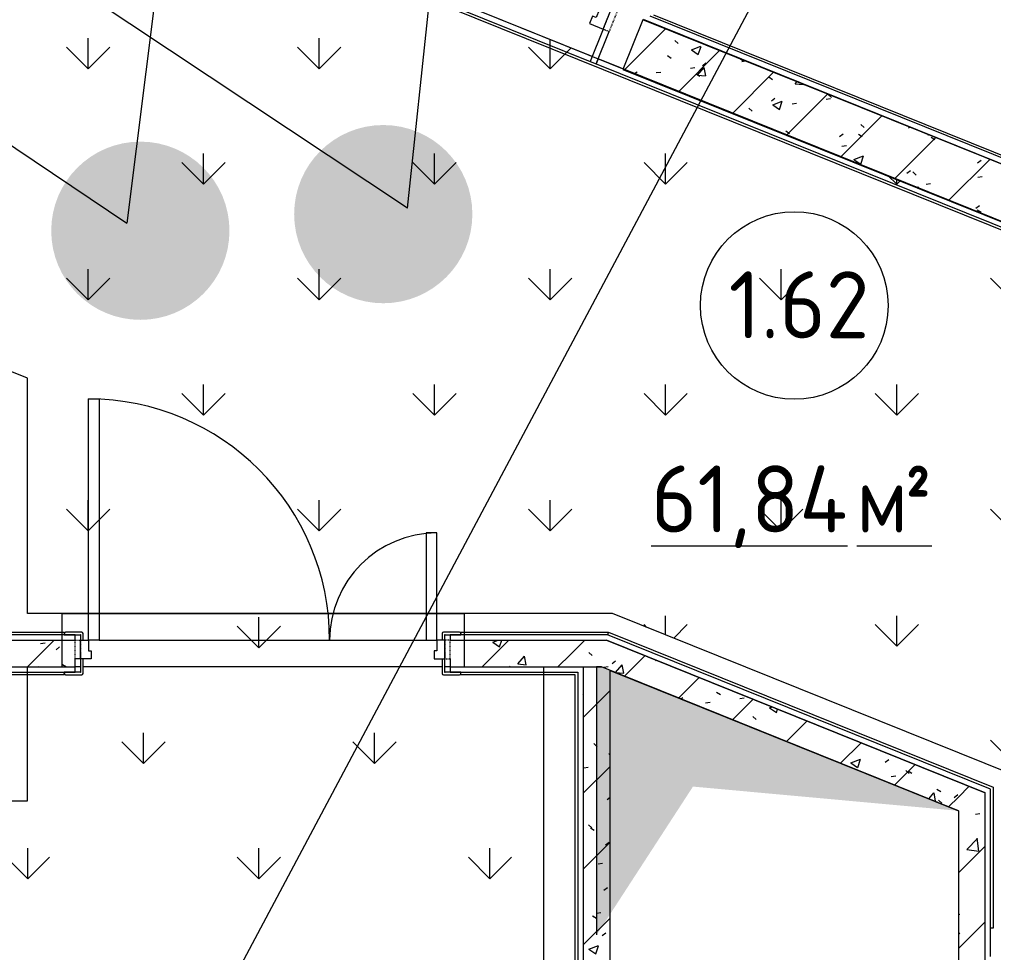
# Model space of a CAD drawing. Header units: millimetres. Extents: x -584918 to 2941280, y 3000189 to 4229862.
# Drawn here: x 202829 to 206463, y 3657565 to 3661047 of the extents above; entities that cross this region are included whole.
import ezdxf

# ---------------------------------------------------------------- set-up
doc = ezdxf.new("R2010")
doc.units = ezdxf.units.MM
doc.linetypes.add('ASVP_Невидимые', pattern=[5, 3, -2])
for name, color, linetype, lineweight in [('Двери', 7, 'Continuous', 0), ('Линии', 7, 'Continuous', 0), ('Марки помещений', 7, 'Continuous', 0), ('Обобщенные модели', 7, 'Continuous', 0), ('Перекрытие', 7, 'Continuous', 0), ('Стены внутренние', 7, 'Continuous', 0), ('Стены несущие', 7, 'Continuous', 0), ('Стены отделка', 7, 'Continuous', 0), ('Узлы', 7, 'Continuous', 0), ('экспертиза ДУ', 1, 'Continuous', 0), ('экспертиза ДУ пояснения', 6, 'Continuous', 0), ('экспертиза условные обозначения', 1, 'Continuous', 0)]:
    doc.layers.add(name, color=color, linetype=linetype, lineweight=lineweight)
doc.styles.add('GOST Common_2', font='', dxfattribs={"height": 500})
doc.styles.add('GOST Common_3', font='', dxfattribs={"width": 0.9, "height": 500})
doc.styles.get('GOST Common_2').set_extended_font_data('GOST Common')
doc.styles.get('GOST Common_3').set_extended_font_data('GOST Common')
pattern_1 = [(45, (192051.36, 3643581.32), (-141.4214, 141.4214), [])]
pattern_2 = [(50, (192051.36, 3643581.32), (364.368, -31.8783), [38.1, -419.1]), (355, (192051.36, 3643581.3), (-70.486, 382.1133), [30.48, -335.28]), (100.451, (192081.73, 3643578.66), (293.885, 350.2334), [32.38, -356.18]), (46.184, (192051.36, 3643682.9), (542.1585, -84.086), [57.15, -628.65]), (96.636, (192096.54, 3643675.9), (474.805, 494.855), [48.57, -534.27]), (351.184, (192051.36, 3643682.9), (474.81, 494.85), [45.72, -502.92]), (21, (192102.16, 3643657.52), (303.2285, -204.5305), [38.1, -419.1]), (326, (192102.16, 3643657.5), (123.604, 368.376), [30.48, -335.28]), (71.451, (192127.43, 3643640.47), (426.834, 163.8427), [32.38, -356.18]), (37.5, (192051.36, 3643581.32), (6.17665, 169.11015), [16.764, -314.452, 16.764, -323.596, -336.55]), (37.5, (192051.36, 3643581.32), (6.17665, 169.11015), [-671.576, 16.764, -319.786]), (7.5, (192051.36, 3643581.32), (133.6389, 200.3615), [16.764, -177.292, 16.764, -306.832, -128.27]), (7.5, (192051.36, 3643581.32), (133.6389, 200.3615), [-517.652, 16.764, -111.506]), (327.5, (191938.08, 3643581.32), (271.1818, -11.45836), [16.764, -110.236, 16.764, -379.476, -525.78]), (327.5, (191938.08, 3643581.32), (271.1818, -11.45836), [-523.24, 16.764, -509.016]), (317.5, (191887.28, 3643581.32), (296.2585, 50.8528), [16.764, -148.336, 16.764, -246.38, -373.38]), (317.5, (191887.28, 3643581.32), (296.2585, 50.8528), [-428.244, 16.764, -356.616])]

# ---------------------------------------------------------------- blocks, each defined once
blk = doc.blocks.new('ASVP_ДверьДеревянная_2 полотна - Межкомнатная 1300х2000h_полотна_ Г Пр _1220 в свету_-7523522-АР Этаж 01')
at = {"layer": 'Двери', "lineweight": 18}
for p, q in [((-650, 950), (-610, 950)), ((-650, 50), (-650, 950)), ((-610, 950), (-610, 50)), ((650, 450), (610, 450)), ((610, 450), (610, 50)), ((650, 50), (650, 450)), ((-680, 50), (-650, 50)), ((-680, -20), (-680, 50)), ((-610, 50), (-650, 50)), ((-650, 50), (-650, 10)), ((610, 50), (650, 50)), ((680, 50), (650, 50)), ((650, 50), (650, 10)), ((680, -20), (680, 50)), ((-650, 10), (-640, 10)), ((-640, 10), (-640, -20)), ((650, 10), (640, 10)), ((640, 10), (640, -20)), ((-640, -20), (-680, -20)), ((640, -20), (680, -20))]:
    blk.add_line(p, q, dxfattribs=at)
at = {"layer": 'Двери', "linetype": 'ASVP_Невидимые', "lineweight": 18}
for p, q in [((-700, 50), (-680, 50)), ((-700, -20), (-700, 50)), ((-680, 50), (-680, -20)), ((700, 50), (680, 50)), ((680, 50), (680, -20)), ((700, -20), (700, 50)), ((-680, -20), (-700, -20)), ((680, -20), (700, -20))]:
    blk.add_line(p, q, dxfattribs=at)
at = {"layer": 'Двери'}
for centre, radius, start, end in [((-650, 50), 900, 360, 90), ((650, 50), 400, 90, 180)]:
    blk.add_arc(centre, radius, start, end, dxfattribs=at)
blk = doc.blocks.new('ASVP_НАЛИЧНИК МДФ_Двери - Наличник дверной МДФ-7523534-АР Этаж 01')
at = {"layer": 'Обобщенные модели'}
for p, q in [((-680, 50), (-680, -1)), ((-670, -5), (-670, 50)), ((670, 50), (670, -5)), ((680, -1), (680, 50)), ((-681, 0), (-740, 0)), ((-740, 0), (-740, -5)), ((-681, -1), (-681, 0)), ((740, 0), (681, 0)), ((681, 0), (681, -1)), ((740, -5), (740, 0)), ((-735, -10), (-675, -10)), ((-680, -1), (-681, -1)), ((675, -10), (735, -10)), ((681, -1), (680, -1))]:
    blk.add_line(p, q, dxfattribs=at)
for centre, start, end in [((-735, -5), 180, 270), ((-675, -5), 270, 360), ((675, -5), 180, 270), ((735, -5), 270, 360)]:
    blk.add_arc(centre, 5, start, end, dxfattribs=at)
blk = doc.blocks.new('ASVP_НАЛИЧНИК МДФ_Двери - Наличник дверной МДФ-V88-АР Этаж 01')
at = {"layer": 'Обобщенные модели'}
for p, q in [((-681, 0), (-740, 0)), ((-740, 0), (-740, -5)), ((-681, -1), (-681, 0)), ((-680, 20), (-680, -1)), ((-670, -5), (-670, 20)), ((670, 20), (670, -5)), ((680, -1), (680, 20)), ((740, 0), (681, 0)), ((681, 0), (681, -1)), ((740, -5), (740, 0)), ((-735, -10), (-675, -10)), ((-680, -1), (-681, -1)), ((675, -10), (735, -10)), ((681, -1), (680, -1))]:
    blk.add_line(p, q, dxfattribs=at)
for centre, start, end in [((-735, -5), 180, 270), ((-675, -5), 270, 360), ((675, -5), 180, 270), ((735, -5), 270, 360)]:
    blk.add_arc(centre, 5, start, end, dxfattribs=at)
blk = doc.blocks.new('ASVP_ДверьСтальная_2 полотна - Наружная 1370х2000h_полотна_ Г Пр _1250 в свету_-6881181-АР Этаж 01')
at = {"layer": 'Двери', "lineweight": 18}
for p, q in [((-685, 1000), (-625, 1000)), ((-685, 100), (-685, 1000)), ((-625, 1000), (-625, 100)), ((685, 570), (625, 570)), ((625, 570), (625, 100)), ((685, 100), (685, 570)), ((-725, 100), (-685, 100)), ((-725, 10), (-725, 100)), ((-625, 100), (-685, 100)), ((-685, 100), (-685, 40)), ((625, 100), (685, 100)), ((725, 100), (685, 100)), ((685, 100), (685, 40)), ((725, 10), (725, 100)), ((-685, 40), (-670, 40)), ((-670, 40), (-670, 10)), ((685, 40), (670, 40)), ((670, 40), (670, 10)), ((-670, 10), (-725, 10)), ((670, 10), (725, 10))]:
    blk.add_line(p, q, dxfattribs=at)
at = {"layer": 'Двери', "linetype": 'ASVP_Невидимые', "lineweight": 18}
for p, q in [((-750, 100), (-725, 100)), ((-750, 10), (-750, 100)), ((-725, 100), (-725, 10)), ((750, 100), (725, 100)), ((725, 100), (725, 10)), ((750, 10), (750, 100)), ((-725, 10), (-750, 10)), ((725, 10), (750, 10))]:
    blk.add_line(p, q, dxfattribs=at)
at = {"layer": 'Двери'}
for centre, radius, start, end in [((-685, 100), 900, 360, 90), ((685, 100), 470, 90, 180)]:
    blk.add_arc(centre, radius, start, end, dxfattribs=at)
blk = doc.blocks.new('ASVP_ОТКОС_Оштукатуривание дверного откоса - Оштукатуривание дверного откоса-5741163-АР Этаж 01')
at = {"layer": 'Обобщенные модели'}
for p, q in [((-750, 130), (-750, 0)), ((-725, 0), (-725, 130)), ((725, 130), (725, 0)), ((750, 0), (750, 130)), ((-750, 0), (-725, 0)), ((725, 0), (750, 0))]:
    blk.add_line(p, q, dxfattribs=at)
blk = doc.blocks.new('ASVP_Марка_Помещение_ДваЗначения - Номер Площадь-685795-АР Этаж 01')
at = {"layer": 'Марки помещений'}
blk.add_circle((0, 0), 3.5, dxfattribs=at)

msp = doc.modelspace()

# ---------------------------------------------------------------- hatches: boundary and pattern name
at = {"layer": 'Стены внутренние'}
h = msp.add_hatch(dxfattribs=at)
h.set_pattern_fill('FP_1', color=256, style=0, pattern_type=2)
h.set_pattern_definition(pattern_1)
h.paths.add_polyline_path([(210089.744, 3658843.699), (210163.838, 3659027.562), (205155.236, 3661045.953), (205081.142, 3660862.091), (209780.589, 3658968.284)])
h = msp.add_hatch(dxfattribs=at)
h.set_pattern_fill('FP_2', color=256, style=0, pattern_type=2)
h.set_pattern_definition(pattern_2)
h.paths.add_polyline_path([(210089.744, 3658843.699), (210163.838, 3659027.562), (205155.236, 3661045.953), (205081.142, 3660862.091), (209780.589, 3658968.284)])
h = msp.add_hatch(dxfattribs=at)
h.set_pattern_fill('FP_1', color=256, style=0, pattern_type=2)
h.set_pattern_definition(pattern_1)
h.paths.add_polyline_path([(204648.073, 3658630.649), (205000.09, 3658630.649), (204751.941, 3658730.649), (204435.825, 3658730.649), (204435.825, 3658630.649)])
h.paths.add_polyline_path([(203035.825, 3658630.649), (203035.825, 3658730.649), (202757.084, 3658730.649), (202757.084, 3658630.649), (202781.704, 3658630.649)])
h = msp.add_hatch(dxfattribs=at)
h.set_pattern_fill('FP_2', color=256, style=0, pattern_type=2)
h.set_pattern_definition(pattern_2)
h.paths.add_polyline_path([(204648.073, 3658630.649), (205000.09, 3658630.649), (204751.941, 3658730.649), (204435.825, 3658730.649), (204435.825, 3658630.649)])
h.paths.add_polyline_path([(203035.825, 3658630.649), (203035.825, 3658730.649), (202757.084, 3658730.649), (202757.084, 3658630.649), (202781.704, 3658630.649)])
h = msp.add_hatch(dxfattribs=at)
h.set_pattern_fill('FP_1', color=256, style=0, pattern_type=2)
h.set_pattern_definition(pattern_1)
h.paths.add_polyline_path([(206332.26, 3658093.804), (206332.26, 3658201.619), (205019.481, 3658730.649), (204751.941, 3658730.649), (206164.72, 3658161.32)])
h = msp.add_hatch(dxfattribs=at)
h.set_pattern_fill('FP_2', color=256, style=0, pattern_type=2)
h.set_pattern_definition(pattern_2)
h.paths.add_polyline_path([(206332.26, 3658093.804), (206332.26, 3658201.619), (205019.481, 3658730.649), (204751.941, 3658730.649), (206164.72, 3658161.32)])
h = msp.add_hatch(dxfattribs=at)
h.set_pattern_fill('FP_1', color=256, style=0, pattern_type=2)
h.set_pattern_definition(pattern_1)
h.paths.add_polyline_path([(205030.634, 3656080.649), (205032.26, 3656080.649), (205032.26, 3658617.685), (205000.09, 3658630.649), (204932.26, 3658630.649), (204932.26, 3656080.649), (204982.26, 3656080.649)])
h = msp.add_hatch(dxfattribs=at)
h.set_pattern_fill('FP_2', color=256, style=0, pattern_type=2)
h.set_pattern_definition(pattern_2)
h.paths.add_polyline_path([(205030.634, 3656080.649), (205032.26, 3656080.649), (205032.26, 3658617.685), (205000.09, 3658630.649), (204932.26, 3658630.649), (204932.26, 3656080.649), (204982.26, 3656080.649)])
h = msp.add_hatch(dxfattribs=at)
h.set_pattern_fill('FP_1', color=256, style=0, pattern_type=2)
h.set_pattern_definition(pattern_1)
h.paths.add_polyline_path([(206432.26, 3657530.649), (206432.26, 3658161.32), (206332.26, 3658201.619), (206332.26, 3657530.649)])
h = msp.add_hatch(dxfattribs=at)
h.set_pattern_fill('FP_2', color=256, style=0, pattern_type=2)
h.set_pattern_definition(pattern_2)
h.paths.add_polyline_path([(206432.26, 3657530.649), (206432.26, 3658161.32), (206332.26, 3658201.619), (206332.26, 3657530.649)])
at = {"layer": 'Узлы'}
h = msp.add_hatch(color=256, dxfattribs=at)
h.paths.add_polyline_path([(211282.26, 3653330.649), (211392.26, 3653521.175), (211782.26, 3653630.649), (211282.26, 3653630.649), (211282.26, 3653521.175)])
h.paths.add_polyline_path([(211282.26, 3653830.649), (211489.226, 3655799.803), (211782.26, 3655897.536), (211282.26, 3656099.028), (211282.26, 3654741.02)])
h.paths.add_polyline_path([(204982.26, 3657630.649), (205341.722, 3658184.172), (206332.26, 3658093.804), (205000.09, 3658630.649), (204982.26, 3658630.649), (204982.26, 3657632.206)])
h.paths.add_polyline_path([(200932.26, 3658330.649), (201081.39, 3658543.629), (202657.084, 3658630.649), (200932.26, 3658630.649), (200932.26, 3658355.002)])
h.paths.add_polyline_path([(202232.26, 3658730.649), (202398.589, 3659513.167), (202657.084, 3659574.846), (202232.26, 3659746.043), (202232.26, 3658930.649)])
h.paths.add_polyline_path([(200932.26, 3658730.649), (201069.918, 3658927.246), (202032.26, 3659030.649), (200932.26, 3659030.649), (200932.26, 3658927.246)])
h.paths.add_polyline_path([(209978.995, 3659103.958), (211328.072, 3662213.969), (211472.716, 3662275.519), (211287.212, 3662350.275), (209994.058, 3659141.336)])
h.paths.add_polyline_path([(200932.26, 3659230.649), (201232.26, 3659794.867), (202032.26, 3659826.64), (200932.26, 3660269.924), (200932.26, 3659794.867)])
h.paths.add_polyline_path([(212144.129, 3663406.539), (213069.963, 3664332.373), (214523.146, 3664226.77), (212760.86, 3664936.945), (212144.352, 3663407.092)])
h.paths.add_polyline_path([(200837.397, 3664243.382), (201494.403, 3665115.258), (202158.073, 3665112.758), (201323.306, 3665449.157), (200930.841, 3664475.262)])
h.paths.add_polyline_path([(193043.469, 3666306.073), (191466.687, 3666941.493), (191335.866, 3666616.861), (191561.032, 3666746.861), (192983.265, 3666323.974)])
h.paths.add_polyline_path([(200451.992, 3671072.413), (200753.289, 3671573.856), (200893.463, 3671606.082), (200698.684, 3671684.575), (200467.055, 3671109.791)])
h.paths.add_polyline_path([(186652.587, 3672385.475), (187693.963, 3673228.765), (189792.308, 3672953.061), (187288.007, 3673962.257), (186657.833, 3672398.493)])
h.paths.add_polyline_path([(186003.324, 3672647.119), (186736.081, 3673969.046), (187102.503, 3674037.013), (186638.744, 3674223.901), (186033.449, 3672721.874)])
h.paths.add_polyline_path([(197814.654, 3673062.426), (198223.246, 3673864.331), (198373.934, 3673915.189), (198188.43, 3673989.944), (197870.721, 3673201.553)])
h.paths.add_polyline_path([(201743.458, 3677193.346), (199795.668, 3677978.276), (199496.647, 3677236.261), (200013.452, 3677611.741), (201499.811, 3677252.271)])
at = {"layer": 'экспертиза ДУ', "lineweight": 0}
h = msp.add_hatch(color=30, dxfattribs=at)
edge = h.paths.add_edge_path()
edge.add_arc((204186.069, 3660320.374), 332.544, 0, 360)
h = msp.add_hatch(color=5, dxfattribs=at)
edge = h.paths.add_edge_path()
edge.add_arc((203279.648, 3660258.416), 332.544, 0, 360)
at = {"layer": 'экспертиза условные обозначения'}
h = msp.add_hatch(dxfattribs=at)
h.set_pattern_fill('GRASS', color=3, scale=24)
h.set_pattern_definition([(90, (151357.9, 3544478.35), (-431.0523, 431.0523), [114.3, -747.8046]), (45, (151357.9, 3544478.35), (-431.0523, 431.0523), [114.3, -495.3]), (135, (151357.9, 3544478.35), (-431.0523, -431.0523), [114.3, -495.3])])
edge = h.paths.add_edge_path()
edge.add_line((191275.023, 3666425.751), (199307.782, 3663189.515))
edge.add_line((199307.782, 3663189.515), (201023.692, 3662498.029))
edge.add_line((201023.692, 3662498.029), (214294.534, 3657150.078))
edge.add_line((214294.534, 3657150.078), (213584.359, 3655387.792))
edge.add_line((213584.359, 3655387.792), (213584.359, 3653330.649))
edge.add_line((213584.359, 3653330.649), (212084.359, 3653330.649))
edge.add_line((212084.359, 3653330.649), (212084.359, 3655992.269))
edge.add_line((212084.359, 3655992.269), (207884.359, 3657684.807))
edge.add_line((207884.359, 3657684.807), (207884.359, 3657630.649))
edge.add_line((207884.359, 3657630.649), (206534.359, 3657630.649))
edge.add_line((206534.359, 3657630.649), (206534.359, 3658228.836))
edge.add_line((206534.359, 3658228.836), (205040.972, 3658830.649))
edge.add_line((205040.972, 3658830.649), (202859.184, 3658830.649))
edge.add_line((202859.184, 3658830.649), (202859.184, 3659708.335))
edge.add_line((202859.184, 3659708.335), (201294.061, 3660338.598))
edge.add_line((201294.061, 3660338.598), (198943.875, 3661282.016))
edge.add_arc((198634.359, 3660226.459), 1100, 73.65753, 174.564886)
edge.add_line((197539.305, 3660330.649), (194784.359, 3660330.649))
edge.add_line((194784.359, 3660330.649), (194784.359, 3662963.911))
edge.add_line((194784.359, 3662963.911), (190564.848, 3664663.465))
edge.add_line((190564.848, 3664663.465), (191275.023, 3666425.751))
h = msp.add_hatch(dxfattribs=at)
h.set_pattern_fill('GRASS', color=6, scale=24)
h.set_pattern_definition([(90, (191652.37, 3539730.8), (-431.0523, 431.0523), [114.3, -747.8046]), (45, (191652.37, 3539730.8), (-431.0523, 431.0523), [114.3, -495.3]), (135, (191652.37, 3539730.8), (-431.0523, -431.0523), [114.3, -495.3])])
h.paths.add_polyline_path([(202987.924, 3658630.649), (202987.924, 3658830.649), (204487.924, 3658830.649), (204487.924, 3658630.649), (204784.359, 3658630.649), (204784.359, 3656080.649), (205684.359, 3656080.649), (205684.359, 3654730.649), (204784.359, 3654730.649), (204784.359, 3653730.649), (201434.359, 3653730.649), (201434.359, 3658130.649), (202859.184, 3658130.649), (202859.184, 3658630.649)])

# ---------------------------------------------------------------- linework, layer by layer
at = {"layer": 'Линии'}
for p, q in [((205000.09, 3658630.649), (204982.26, 3658630.649)), ((204982.26, 3658630.649), (204982.26, 3657630.649)), ((206332.26, 3658093.804), (205000.09, 3658630.649))]:
    msp.add_line(p, q, dxfattribs=at)
at = {"layer": 'Перекрытие'}
for p, q in [((204965.202, 3660908.813), (203620.3, 3661450.789)), ((203125.825, 3658730.649), (204345.825, 3658730.649)), ((203055.825, 3658630.649), (203035.825, 3658630.649)), ((204405.825, 3658630.649), (203065.825, 3658630.649)), ((204435.825, 3658630.649), (204415.825, 3658630.649))]:
    msp.add_line(p, q, dxfattribs=at)
at = {"layer": 'Стены внутренние'}
for p, q in [((214530.621, 3657021.748), (203493.146, 3661469.685)), ((203612.824, 3661432.238), (204957.726, 3660890.263)), ((205194.936, 3661064.207), (208385.601, 3659778.417)), ((202787.084, 3658760.649), (202995.825, 3658760.649)), ((202995.825, 3658760.649), (202995.825, 3658755.649)), ((204475.825, 3658760.649), (205024.329, 3658760.649)), ((204475.825, 3658760.649), (204475.825, 3658755.649)), ((205026.198, 3658760.287), (205022.46, 3658751.012)), ((205024.329, 3658760.649), (205024.329, 3658750.649)), ((205026.198, 3658760.287), (206462.26, 3658181.575)), ((202995.825, 3658600.649), (202787.084, 3658600.649)), ((202995.825, 3658600.649), (202995.825, 3658605.649)), ((204475.825, 3658600.649), (204475.825, 3658605.649)), ((204902.26, 3658600.649), (204475.825, 3658600.649)), ((204902.26, 3656050.649), (204902.26, 3658600.649)), ((206462.26, 3658181.575), (206462.26, 3657655.649)), ((206462.26, 3657655.649), (206452.26, 3657655.649))]:
    msp.add_line(p, q, dxfattribs=at)
at = {"layer": 'Стены несущие'}
for p, q in [((205155.236, 3661045.953), (205080.48, 3660860.45)), ((210163.838, 3659027.562), (205155.236, 3661045.953)), ((205080.48, 3660860.45), (210089.082, 3658842.058)), ((202757.084, 3658730.649), (203035.825, 3658730.649)), ((204435.825, 3658730.649), (205019.481, 3658730.649)), ((206432.26, 3658161.32), (205019.481, 3658730.649)), ((202757.084, 3658630.649), (203035.825, 3658630.649)), ((203035.825, 3658630.649), (203035.825, 3658660.649)), ((204435.825, 3658660.649), (204435.825, 3658630.649)), ((204435.825, 3658630.649), (205000.09, 3658630.649)), ((204932.26, 3658630.649), (204932.26, 3656080.649)), ((205032.26, 3658617.685), (206332.26, 3658093.804)), ((205032.26, 3656180.649), (205032.26, 3658617.685)), ((206432.26, 3657530.649), (206432.26, 3658161.32)), ((206332.26, 3658093.804), (206332.26, 3657530.649))]:
    msp.add_line(p, q, dxfattribs=at)
at = {"layer": 'Стены отделка'}
for p, q in [((205155.897, 3661047.595), (208402.213, 3659739.378)), ((208391.138, 3659765.404), (205181.923, 3661058.67)), ((204988.39, 3660899.469), (204980.914, 3660880.918)), ((214569.66, 3657038.36), (204988.39, 3660899.469)), ((204980.914, 3660880.918), (214543.634, 3657027.285)), ((203035.825, 3658750.649), (202777.084, 3658750.649)), ((203035.825, 3658730.649), (203035.825, 3658750.649)), ((205023.36, 3658750.649), (204435.825, 3658750.649)), ((204435.825, 3658750.649), (204435.825, 3658730.649)), ((206452.26, 3658174.824), (205023.36, 3658750.649)), ((205019.481, 3658730.649), (206432.26, 3658161.32)), ((203035.825, 3658610.649), (203035.825, 3658630.649)), ((204435.825, 3658630.649), (204435.825, 3658610.649)), ((202777.084, 3658610.649), (203035.825, 3658610.649)), ((204435.825, 3658610.649), (204912.26, 3658610.649)), ((204912.26, 3658610.649), (204912.26, 3656060.649)), ((206452.26, 3657550.649), (206452.26, 3658174.824))]:
    msp.add_line(p, q, dxfattribs=at)
at = {"layer": 'экспертиза ДУ'}
for points in [[(123417.279, 3714058.128), (203228.719, 3660286.242)], [(204276.326, 3660342.549), (123417.279, 3714058.128)]]:
    msp.add_lwpolyline(points, dxfattribs=at)
at = {"layer": 'экспертиза ДУ пояснения'}
msp.add_line((174359.158, 3602449.563), (207439.236, 3664631.055), dxfattribs=at)
for points in [[(209655.147, 3711219.894), (203228.719, 3660286.242)], [(204276.326, 3660342.549), (209655.147, 3711219.894)]]:
    msp.add_lwpolyline(points, dxfattribs=at)
at = {"layer": 'экспертиза условные обозначения', "color": 3}
msp.add_lwpolyline([(191275.023, 3666425.751), (199307.782, 3663189.515), (201023.692, 3662498.029), (214294.534, 3657150.078), (213584.359, 3655387.792), (213584.359, 3653330.649), (212084.359, 3653330.649), (212084.359, 3655992.269), (207884.359, 3657684.807), (207884.359, 3657630.649), (206534.359, 3657630.649), (206534.359, 3658228.836), (205040.972, 3658830.649), (202859.184, 3658830.649), (202859.184, 3659708.335), (201294.061, 3660338.598), (198943.875, 3661282.016, 0.47113656), (197539.305, 3660330.649), (194784.359, 3660330.649), (194784.359, 3662963.911), (190564.848, 3664663.465), (191275.023, 3666425.751)], format="xyb", dxfattribs=at)
at = {"layer": 'экспертиза условные обозначения', "color": 6}
msp.add_lwpolyline([(202987.924, 3658630.649), (202987.924, 3658830.649), (204487.924, 3658830.649), (204487.924, 3658630.649), (204784.359, 3658630.649), (204784.359, 3656080.649), (205684.359, 3656080.649), (205684.359, 3654730.649), (204784.359, 3654730.649), (204784.359, 3653730.649), (201434.359, 3653730.649), (201434.359, 3658130.649), (202859.184, 3658130.649), (202859.184, 3658630.649), (202987.924, 3658630.649)], dxfattribs=at)

# ---------------------------------------------------------------- block references
at = {"layer": 'Двери', "rotation": 338.051300916457}
msp.add_blockref('ASVP_ДверьСтальная_2 полотна - Наружная 1370х2000h_полотна_ Г Пр _1250 в свету_-6881181-АР Этаж 01', (204330.128, 3661272.553), dxfattribs=at)
at = {"layer": 'Двери'}
msp.add_blockref('ASVP_ДверьДеревянная_2 полотна - Межкомнатная 1300х2000h_полотна_ Г Пр _1220 в свету_-7523522-АР Этаж 01', (203735.825, 3658680.649), dxfattribs=at)
at = {"layer": 'Марки помещений', "xscale": 99.99999999999993, "yscale": 99.99999999999993, "zscale": 99.99999999999993}
msp.add_blockref('ASVP_Марка_Помещение_ДваЗначения - Номер Площадь-685795-АР Этаж 01', (205719.762, 3659979.352), dxfattribs=at)
at = {"layer": 'Обобщенные модели'}
for name, p, rotation in [('ASVP_ОТКОС_Оштукатуривание дверного откоса - Оштукатуривание дверного откоса-5741163-АР Этаж 01', (204285.275, 3661161.251), 338.051300916457), ('ASVP_НАЛИЧНИК МДФ_Двери - Наличник дверной МДФ-V88-АР Этаж 01', (203735.825, 3658750.649), 180)]:
    msp.add_blockref(name, p, dxfattribs=dict(at, rotation=rotation))
msp.add_blockref('ASVP_НАЛИЧНИК МДФ_Двери - Наличник дверной МДФ-7523534-АР Этаж 01', (203735.825, 3658610.649), dxfattribs=at)

# ---------------------------------------------------------------- texts
at = {"layer": 'Марки помещений', "char_height": 250, "attachment_point": 1}
for s, insert, width, style in [('1.62', (205474.955, 3660107.078), 606.07575, 'GOST Common_2'), ('\\L61,84 ', (205185.169, 3659382.547), 930.75919, 'GOST Common_2'), ('\\L\\fGOST Common|b0|i0|c238|p34|;\\W.9;\\L²', (206131.716, 3659382.547), 165.94931, 'GOST Common_3'), ('\\L\\fGOST Common|b0|i0|c204|p34|;\\W.9;\\Lм', (205953.122, 3659382.547), 216.45562, 'GOST Common_2')]:
    msp.add_mtext(s, dxfattribs=dict(at, insert=insert, width=width, style=style))

doc.saveas('drawing.dxf')
